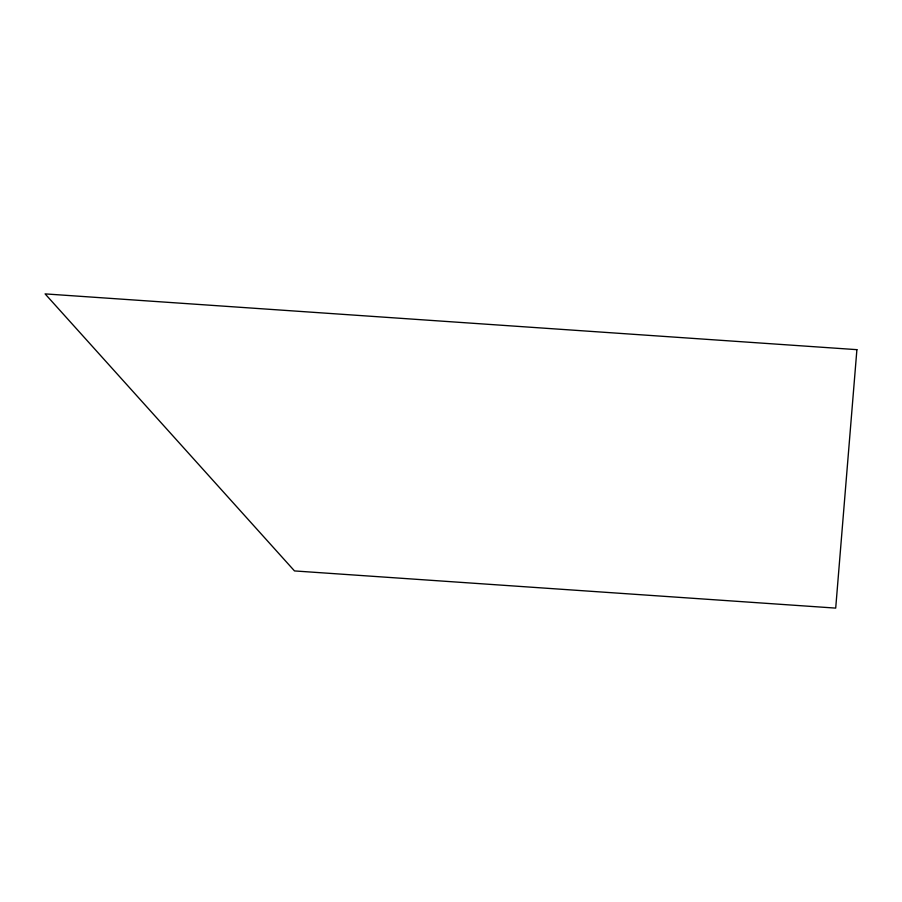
<?xml version="1.0" encoding="UTF-8"?>
<svg xmlns="http://www.w3.org/2000/svg" width="902" height="902" viewBox="0 0 902 902"><rect width="100%" height="100%" fill="white"/><g stroke="black" fill="none" stroke-linecap="round" stroke-linejoin="round"><path stroke-width="1.35" d="M856.9 349.66L835.703 608.106L294.503 570.932L45.1 293.894L856.9 349.66"/></g></svg>
